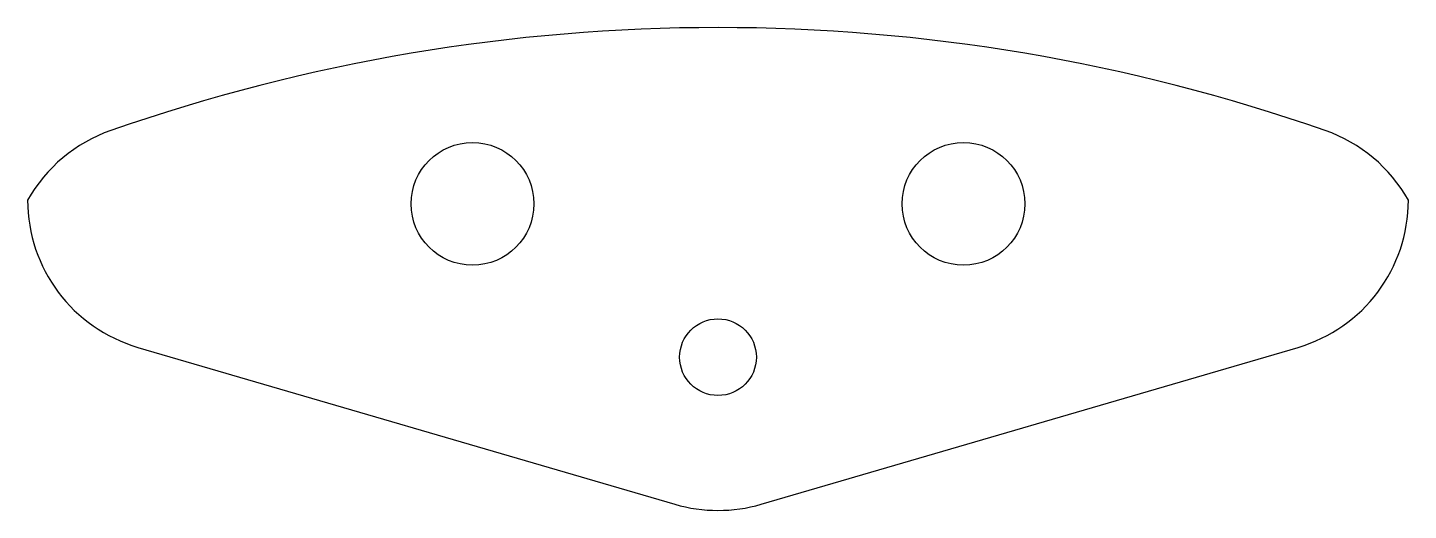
# Model space of a CAD drawing. Header units: millimetres. Extents: x -45 to 45, y -10 to 21.5.
import ezdxf

# ---------------------------------------------------------------- set-up
doc = ezdxf.new("R2010")
doc.units = ezdxf.units.MM

msp = doc.modelspace()

# ---------------------------------------------------------------- linework, layer by layer
at = {"color": 7, "linetype": 'Continuous', "lineweight": 25}
for p, q in [((-37.807, 0.639), (-2.807, -9.598)), ((2.807, -9.598), (37.807, 0.639))]:
    msp.add_line(p, q, dxfattribs=at)
for centre, radius in [((-16, 10), 4), ((16, 10), 4), ((0, 0), 2.5)]:
    msp.add_circle(centre, radius, dxfattribs=at)
for centre, radius, start, end in [((0, -98.5), 120, 70.74337, 109.25663), ((-36.278, 5.346), 10, 109.25663, 150.71544), ((36.278, 5.346), 10, 29.28456, 70.74337), ((-35, 10.237), 10, 180, 253.69645), ((35, 10.237), 10, 286.30355, 0), ((0, 0), 10, 253.69645, 286.30355)]:
    msp.add_arc(centre, radius, start, end, dxfattribs=at)

doc.saveas('drawing.dxf')
